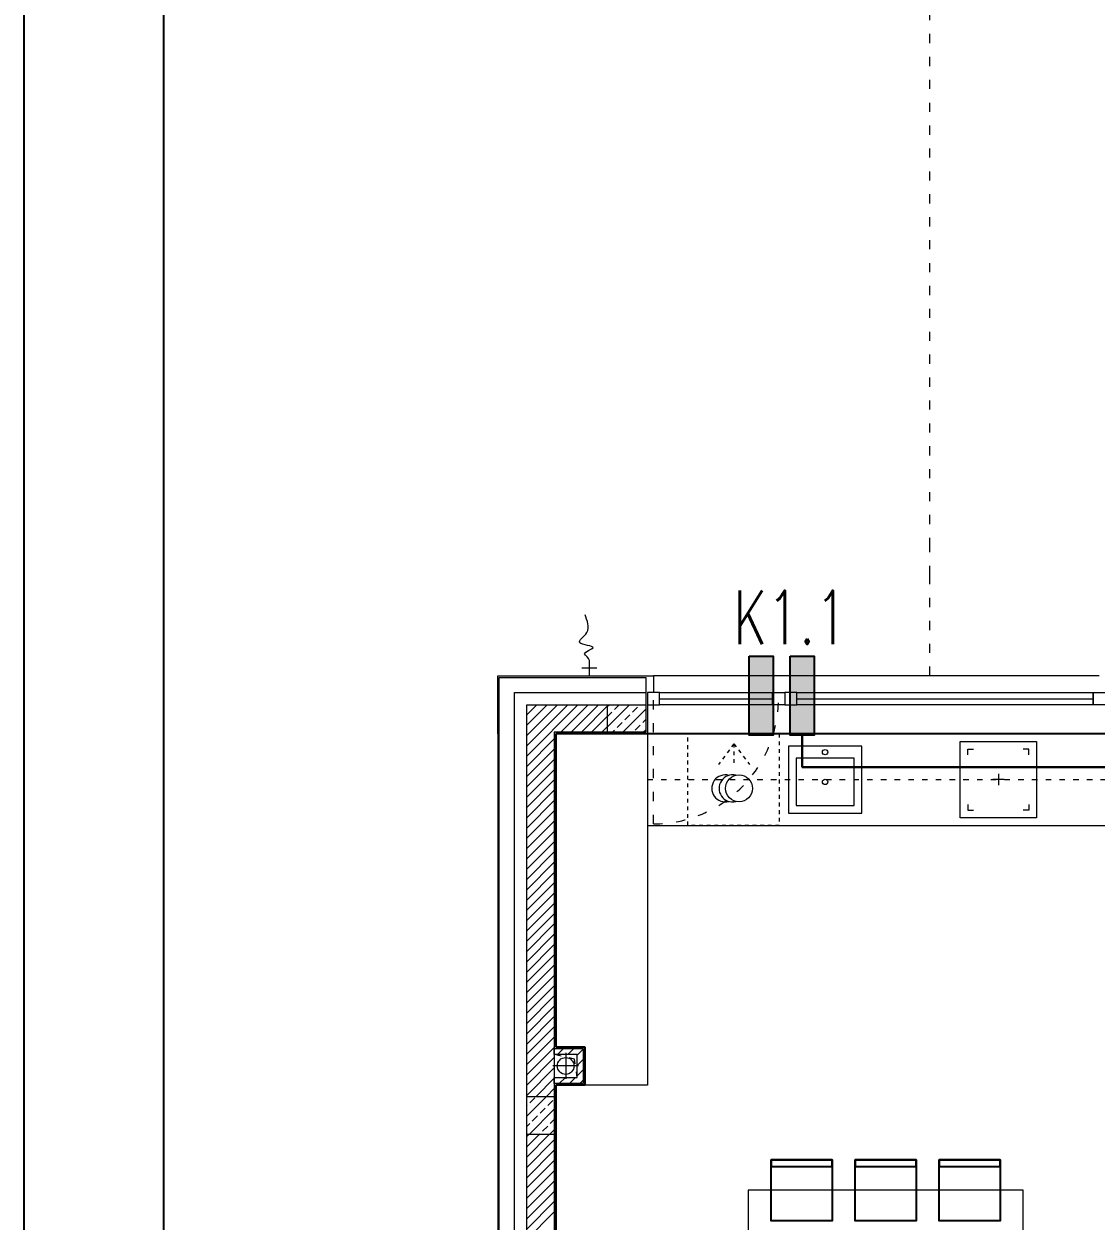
# Model space of a CAD drawing. Header units: millimetres. Extents: x 1780 to 154263, y -7240 to 17216.
# Drawn here: x 141207 to 141909, y 3492 to 4276 of the extents above; entities that cross this region are included whole.
import ezdxf

# ---------------------------------------------------------------- set-up
doc = ezdxf.new("R2010")
doc.units = ezdxf.units.MM
doc.linetypes.add('0.5_0.5', pattern=[1, 0.5, -0.5])
doc.linetypes.add('ACAD_ISO03W100', pattern=[30, 12, -18])
for name, color, linetype, lineweight in [('2d_SX_aranżacja drukowana', 200, 'Continuous', 5), ('2d_SX_aranżacja niedrukowana', 191, 'Continuous', 5), ('2d_SX_gruba przekroje', 90, 'Continuous', 20), ('2d_SX_instalacje szkic - kanalizacja sanitarna', 44, 'Continuous', 5), ('2d_SX_instalacje szkic - woda', 140, 'Continuous', 5), ('2d_SX_przebicia', 96, 'Continuous', 13), ('2d_SX_stolarka okienna', 5, 'Continuous', 5), ('2d_SX_szraf', 251, 'Continuous', 0), ('2d_SX_warstwy', 181, 'Continuous', 9), ('2d_SX_widok', 10, 'Continuous', 9)]:
    doc.layers.add(name, color=color, linetype=linetype, lineweight=lineweight)
doc.layers.add('2d_SX_powierzchnia', color=251, linetype='Continuous', plot=False)
doc.layers.add('2d_SX_rewizja 18 września', color=210, linetype='Continuous')
doc.layers.add('60 instalacje elektryka', color=10, linetype='Continuous')
doc.styles.add('OPIS', font='simplex.shx', dxfattribs={"width": 0.7, "height": 4})
doc.linetypes.add('ZIGZAG', pattern='A,0.00254,-5.08,[131,ltypeshp.shx,S=5.08,R=0,X=-5.08,Y=0],-10.16,[131,ltypeshp.shx,S=5.08,R=180,X=5.08,Y=0],-5.08', length=20.32254)

# ---------------------------------------------------------------- blocks, each defined once
blk = doc.blocks.new('PDKLD B2')
at = {"color": 8}
for points in [[(107171.01, -12916.04), (107171.01, -12956.04), (107131.01, -12956.04), (107131.01, -12916.04)], [(107131.01, -12916.04), (107131.01, -12920.48), (107171.01, -12920.48), (107171.01, -12916.04), (107171.01, -12916.04)], [(107226.01, -12916.04), (107226.01, -12956.04), (107186.01, -12956.04), (107186.01, -12916.04)], [(107186.01, -12916.04), (107186.01, -12920.48), (107226.01, -12920.48), (107226.01, -12916.04), (107226.01, -12916.04)], [(107281.01, -12916.04), (107281.01, -12956.04), (107241.01, -12956.04), (107241.01, -12916.04)], [(107241.01, -12916.04), (107241.01, -12920.48), (107281.01, -12920.48), (107281.01, -12916.04), (107281.01, -12916.04)]]:
    blk.add_lwpolyline(points, close=True, dxfattribs=at)
at = {"layer": '2d_SX_aranżacja drukowana', "color": 8}
for p, q in [((106989.88, -12842.1), (106989.88, -12637.1)), ((106989.88, -12637.1), (106989.88, -12637.1)), ((106989.88, -12637.1), (107049.88, -12637.1)), ((107409.88, -12637.1), (106989.88, -12637.1)), ((106989.88, -12637.1), (106989.88, -12697.1)), ((107409.88, -12637.1), (106989.88, -12637.1)), ((106989.88, -12637.1), (106989.88, -12697.1)), ((107049.88, -12637.1), (107049.88, -12867.1)), ((107190.31, -12645.1), (107142.31, -12645.1)), ((107142.31, -12645.1), (107142.31, -12689.1)), ((107190.31, -12689.1), (107190.31, -12645.1)), ((107254.89, -12642.1), (107304.89, -12642.1)), ((107254.89, -12692.1), (107254.89, -12642.1)), ((107304.89, -12642.1), (107304.89, -12692.1)), ((107185.31, -12653.1), (107147.31, -12653.1)), ((107147.31, -12653.1), (107147.31, -12684.1)), ((107185.31, -12684.1), (107185.31, -12653.1)), ((107259.89, -12650.81), (107259.89, -12647.1)), ((107259.89, -12647.1), (107263.6, -12647.1)), ((107299.89, -12647.1), (107296.17, -12647.1)), ((107299.89, -12650.81), (107299.89, -12647.1)), ((107279.89, -12667.1), (107276.17, -12667.1)), ((107279.89, -12663.38), (107279.89, -12667.1)), ((107283.6, -12667.1), (107279.89, -12667.1)), ((107279.89, -12667.1), (107279.89, -12670.81)), ((107147.31, -12684.1), (107185.31, -12684.1)), ((107259.89, -12683.38), (107259.89, -12687.1)), ((107299.89, -12683.38), (107299.89, -12687.1)), ((107142.31, -12689.1), (107190.31, -12689.1)), ((107304.89, -12692.1), (107254.89, -12692.1)), ((107259.89, -12687.1), (107263.6, -12687.1)), ((107299.89, -12687.1), (107296.17, -12687.1)), ((107049.88, -12697.1), (107409.88, -12697.1)), ((107049.88, -12697.1), (107409.88, -12697.1)), ((107049.88, -12867.1), (106989.88, -12867.1))]:
    blk.add_line(p, q, dxfattribs=at)
at = {"layer": '2d_SX_aranżacja drukowana', "color": 8, "linetype": '0.5_0.5', "ltscale": 5}
for p, q in [((107076.31, -12637.1), (107136.31, -12637.1)), ((107076.31, -12697.1), (107076.31, -12637.1)), ((107136.31, -12637.1), (107136.31, -12697.1)), ((107106.61, -12643.65), (107096.44, -12657.17)), ((107106.61, -12643.65), (107106.61, -12658.55)), ((107106.61, -12643.65), (107116.79, -12657.17)), ((107136.31, -12697.1), (107076.31, -12697.1))]:
    blk.add_line(p, q, dxfattribs=at)
at = {"layer": '2d_SX_aranżacja drukowana', "color": 8, "linetype": 'ACAD_ISO03W100', "ltscale": 0.3}
blk.add_line((107049.88, -12667.1), (107349.88, -12667.1), dxfattribs=at)
at = {"layer": '2d_SX_aranżacja drukowana', "color": 8}
for centre, radius in [((107166.31, -12649.1), 1.75), ((107109.93, -12672.83), 8.84), ((107166.31, -12668.6), 1.75)]:
    blk.add_circle(centre, radius, dxfattribs=at)
for centre, start, end in [((107100.93, -12672.83), 74.45458, 285.54542), ((107105.67, -12672.83), 76.04438, 283.95562)]:
    blk.add_arc(centre, 8.84, start, end, dxfattribs=at)
at = {"layer": '2d_SX_aranżacja niedrukowana', "color": 8}
for p, q in [((107296.01, -12936.04), (107116.01, -12936.04)), ((107116.01, -12936.04), (107116.01, -13016.04)), ((107296.01, -13016.04), (107296.01, -12936.04))]:
    blk.add_line(p, q, dxfattribs=at)
at = {"layer": '2d_SX_gruba przekroje', "color": 8}
for p, q in [((106951.88, -12637.1), (106951.88, -12599.1)), ((106951.88, -12599.1), (107049.88, -12599.1)), ((107049.88, -12599.1), (107053.88, -12599.1)), ((107053.88, -12599.1), (107053.88, -12610.1)), ((107053.88, -12610.1), (107049.88, -12610.1)), ((107049.88, -12610.1), (107049.88, -12637.1)), ((106951.88, -12637.1), (106951.88, -13445.1)), ((106989.88, -12842.1), (106989.88, -12637.1)), ((107049.88, -12637.1), (106989.88, -12637.1)), ((107008.88, -12842.1), (106989.88, -12842.1)), ((107008.88, -12842.1), (106989.88, -12842.1)), ((107008.88, -12867.1), (107008.88, -12842.1)), ((107008.88, -12861.1), (107008.88, -12842.1)), ((107008.88, -12867.1), (106989.88, -12867.1)), ((106989.88, -13407.1), (106989.88, -12867.1))]:
    blk.add_line(p, q, dxfattribs=at)
at = {"layer": '2d_SX_instalacje szkic - kanalizacja sanitarna', "color": 8}
for p, q in [((106996.38, -12846.1), (106996.38, -12863.1)), ((107004.88, -12854.6), (106987.88, -12854.6))]:
    blk.add_line(p, q, dxfattribs=at)
blk.add_circle((106996.38, -12854.6), 5.5, dxfattribs=at)
at = {"layer": '2d_SX_instalacje szkic - woda', "color": 8}
for p, q in [((107011.88, -12599.1), (107011.88, -12589.1)), ((107016.88, -12594.1), (107006.88, -12594.1))]:
    blk.add_line(p, q, dxfattribs=at)
at = {"layer": '2d_SX_instalacje szkic - woda', "color": 8, "start_tangent": (0.020138, 0.999797), "end_tangent": (-0.22984, 0.973228)}
blk.add_spline([(107011.88, -12589.1), (107008.81, -12584.71), (107014.32, -12580.72), (107005.64, -12577.42), (107010.19, -12570.81), (107009.22, -12559.12)], degree=3, dxfattribs=at)
at = {"layer": '2d_SX_powierzchnia', "color": 8}
for p, q in [((107409.88, -12637.1), (106989.88, -12637.1)), ((106989.88, -12637.1), (106989.88, -12842.1)), ((106989.88, -12842.1), (107008.88, -12842.1)), ((107008.88, -12842.1), (107008.88, -12867.1)), ((107008.88, -12867.1), (106989.88, -12867.1)), ((106989.88, -12867.1), (106989.88, -13407.1))]:
    blk.add_line(p, q, dxfattribs=at)
at = {"layer": '2d_SX_przebicia', "color": 8, "linetype": 'ACAD_ISO03W100', "ltscale": 0.3}
for p, q in [((107002.21, -12850.08), (106988.88, -12847.1)), ((107003.88, -12847.1), (106988.88, -12847.1)), ((106988.88, -12847.1), (106988.88, -12862.1)), ((107003.88, -12862.1), (107003.88, -12847.1)), ((107003.88, -12862.1), (107002.21, -12850.08)), ((106988.88, -12862.1), (107003.88, -12862.1))]:
    blk.add_line(p, q, dxfattribs=at)
at = {"layer": '2d_SX_stolarka okienna', "color": 8}
for p, q in [((107057.88, -12610.1), (107049.88, -12610.1)), ((107049.88, -12610.1), (107049.88, -12618.1)), ((107057.88, -12618.1), (107057.88, -12610.1)), ((107057.88, -12618.1), (107057.88, -12610.1)), ((107057.88, -12610.1), (107131.88, -12610.1)), ((107057.88, -12614.1), (107131.88, -12614.1)), ((107131.88, -12618.1), (107131.88, -12610.1)), ((107131.88, -12610.1), (107139.88, -12610.1)), ((107131.88, -12610.1), (107131.88, -12618.1)), ((107139.88, -12610.1), (107139.88, -12618.1)), ((107147.88, -12610.1), (107139.88, -12610.1)), ((107139.88, -12610.1), (107139.88, -12618.1)), ((107147.88, -12618.1), (107147.88, -12610.1)), ((107147.88, -12618.1), (107147.88, -12610.1)), ((107147.88, -12610.1), (107341.88, -12610.1)), ((107147.88, -12614.1), (107341.88, -12614.1)), ((107341.88, -12618.1), (107341.88, -12610.1)), ((107341.88, -12610.1), (107349.88, -12610.1)), ((107341.88, -12610.1), (107341.88, -12618.1)), ((107049.88, -12618.1), (107057.88, -12618.1)), ((107049.88, -12618.1), (107049.88, -12618.1)), ((107131.88, -12618.1), (107057.88, -12618.1)), ((107139.88, -12618.1), (107131.88, -12618.1)), ((107139.88, -12618.1), (107139.88, -12618.1)), ((107139.88, -12618.1), (107147.88, -12618.1)), ((107139.88, -12618.1), (107139.88, -12618.1)), ((107341.88, -12618.1), (107147.88, -12618.1)), ((107349.88, -12618.1), (107341.88, -12618.1))]:
    blk.add_line(p, q, dxfattribs=at)
at = {"layer": '2d_SX_stolarka okienna', "color": 8, "linetype": 'ACAD_ISO03W100', "ltscale": 0.5}
blk.add_line((107053.88, -12696.1), (107053.88, -12614.1), dxfattribs=at)
blk.add_arc((107053.71, -12614.03), 82.07, 270.1168, 359.95145, dxfattribs=at)
at = {"layer": '2d_SX_szraf', "color": 8, "linetype": 'ZIGZAG'}
for p, q in [((106962.88, -13434.1), (106962.88, -12610.1)), ((106962.88, -12610.1), (107048.88, -12610.1))]:
    blk.add_line(p, q, dxfattribs=at)
at = {"layer": '2d_SX_szraf', "color": 8, "linetype": 'Continuous'}
for p, q in [((106970.88, -12624.7), (106977.48, -12618.1)), ((106970.88, -12631.44), (106984.22, -12618.1)), ((106970.88, -12638.17), (106990.95, -12618.1)), ((106970.88, -12644.91), (106997.69, -12618.1)), ((106970.88, -12651.64), (107004.42, -12618.1)), ((106993.16, -12636.1), (107011.16, -12618.1)), ((106999.89, -12636.1), (107017.89, -12618.1)), ((107006.63, -12636.1), (107023.88, -12618.85)), ((107023.88, -12619.01), (107024.79, -12618.1)), ((107023.88, -12632.48), (107038.26, -12618.1)), ((107028.38, -12621.24), (107031.52, -12618.1)), ((107033.73, -12636.1), (107048.88, -12620.95)), ((107040.16, -12622.93), (107043.53, -12619.56)), ((107013.36, -12636.1), (107023.88, -12625.58)), ((107023.88, -12625.74), (107026.69, -12622.93)), ((107030.06, -12633.03), (107033.43, -12629.66)), ((107035.11, -12627.98), (107038.48, -12624.61)), ((107046.9, -12629.66), (107048.88, -12627.68)), ((107020.1, -12636.1), (107023.88, -12632.32)), ((107026.99, -12636.1), (107028.38, -12634.71)), ((107041.85, -12634.71), (107045.22, -12631.34)), ((107047.2, -12636.1), (107048.88, -12634.42)), ((106970.88, -12658.38), (106988.88, -12640.38)), ((106970.88, -12665.11), (106988.88, -12647.11)), ((106970.88, -12671.85), (106988.88, -12653.85)), ((106970.88, -12678.58), (106988.88, -12660.58)), ((106970.88, -12685.32), (106988.88, -12667.32)), ((106970.88, -12692.05), (106988.88, -12674.05)), ((106970.88, -12698.79), (106988.88, -12680.79)), ((106970.88, -12705.52), (106988.88, -12687.52)), ((106970.88, -12712.26), (106988.88, -12694.26)), ((106970.88, -12718.99), (106988.88, -12700.99)), ((106970.88, -12725.73), (106988.88, -12707.73)), ((106970.88, -12732.46), (106988.88, -12714.46)), ((106970.88, -12739.2), (106988.88, -12721.2)), ((106970.88, -12745.93), (106988.88, -12727.93)), ((106970.88, -12752.67), (106988.88, -12734.67)), ((106970.88, -12759.41), (106988.88, -12741.41)), ((106970.88, -12766.14), (106988.88, -12748.14)), ((106970.88, -12772.88), (106988.88, -12754.88)), ((106970.88, -12779.61), (106988.88, -12761.61)), ((106970.88, -12786.35), (106988.88, -12768.35)), ((106970.88, -12793.08), (106988.88, -12775.08)), ((106970.88, -12799.82), (106988.88, -12781.82)), ((106970.88, -12806.55), (106988.88, -12788.55)), ((106970.88, -12813.29), (106988.88, -12795.29)), ((106970.88, -12820.02), (106988.88, -12802.02)), ((106970.88, -12826.76), (106988.88, -12808.76)), ((106970.88, -12833.49), (106988.88, -12815.49)), ((106970.88, -12840.23), (106988.88, -12822.23)), ((106970.88, -12846.96), (106988.88, -12828.96)), ((106970.88, -12853.7), (106988.88, -12835.7)), ((106970.88, -12860.43), (106988.88, -12842.43)), ((106970.88, -12867.17), (106988.88, -12849.17)), ((106990.95, -12847.1), (106994.95, -12843.1)), ((106997.68, -12847.1), (107001.68, -12843.1)), ((107003.88, -12847.64), (107007.88, -12843.64)), ((106970.88, -12873.9), (106988.88, -12855.9)), ((107003.88, -12854.37), (107007.88, -12850.37)), ((107003.88, -12861.11), (107007.88, -12857.11)), ((106976.99, -12874.53), (106988.88, -12862.64)), ((106988.88, -12862.64), (106989.42, -12862.1)), ((106992.15, -12866.1), (106996.15, -12862.1)), ((106998.89, -12866.1), (107002.89, -12862.1)), ((107005.62, -12866.1), (107007.88, -12863.84)), ((106983.72, -12874.53), (106988.88, -12869.37)), ((106970.88, -12887.53), (106983.88, -12874.53)), ((106970.88, -12880.8), (106971.13, -12880.55)), ((106972.81, -12878.86), (106976.18, -12875.5)), ((106984.6, -12880.55), (106987.97, -12877.18)), ((106972.35, -12899.53), (106988.88, -12883)), ((106974.5, -12890.65), (106977.86, -12887.28)), ((106979.55, -12885.6), (106982.91, -12882.23)), ((106970.88, -12894.27), (106972.81, -12892.33)), ((106981.23, -12897.39), (106984.6, -12894.02)), ((106985.82, -12899.53), (106988.88, -12896.47)), ((106986.28, -12892.33), (106988.88, -12889.74)), ((106970.88, -12900.84), (106972.19, -12899.53)), ((106970.88, -12907.58), (106978.93, -12899.53)), ((106970.88, -12914.31), (106985.66, -12899.53)), ((106970.88, -12921.05), (106988.88, -12903.05)), ((106979.09, -12899.53), (106979.55, -12899.07)), ((106970.88, -12927.79), (106988.88, -12909.79)), ((106970.88, -12934.52), (106988.88, -12916.52)), ((106970.88, -12941.26), (106988.88, -12923.26)), ((106970.88, -12947.99), (106988.88, -12929.99)), ((106970.88, -12954.73), (106988.88, -12936.73)), ((106970.88, -12961.46), (106988.88, -12943.46)), ((106970.88, -12968.2), (106988.88, -12950.2))]:
    blk.add_line(p, q, dxfattribs=at)
at = {"layer": '2d_SX_warstwy', "color": 8}
for p, q in [((106952.88, -13444.1), (106952.88, -12600.1)), ((106952.88, -12600.1), (107048.88, -12600.1)), ((107048.88, -12600.1), (107048.88, -12618.1)), ((106970.88, -13426.1), (106970.88, -12618.1)), ((106970.88, -12618.1), (107048.88, -12618.1)), ((107023.88, -12618.1), (107048.88, -12618.1)), ((107023.88, -12636.1), (107023.88, -12618.1)), ((107048.88, -12618.1), (107048.88, -12636.1)), ((107048.88, -12618.1), (107048.88, -12636.1)), ((107048.88, -12636.1), (106988.88, -12636.1)), ((106988.88, -12636.1), (106988.88, -13408.1)), ((107048.88, -12636.1), (107023.88, -12636.1)), ((106988.88, -12847.1), (106988.88, -12843.1)), ((106988.88, -12843.1), (107007.88, -12843.1)), ((107003.88, -12847.1), (106988.88, -12847.1)), ((107003.88, -12862.1), (107003.88, -12847.1)), ((107007.88, -12843.1), (107007.88, -12866.1)), ((106988.88, -12866.1), (106988.88, -12862.1)), ((106988.88, -12862.1), (107003.88, -12862.1)), ((107003.88, -12866.1), (106988.88, -12866.1)), ((107007.88, -12866.1), (107003.88, -12866.1)), ((106970.88, -12874.53), (106988.88, -12874.53)), ((106970.88, -12899.53), (106970.88, -12874.53)), ((106988.88, -12874.53), (106988.88, -12899.53)), ((106988.88, -12899.53), (106970.88, -12899.53))]:
    blk.add_line(p, q, dxfattribs=at)
at = {"layer": '2d_SX_widok', "color": 8, "linetype": 'ACAD_ISO03W100', "ltscale": 0.5}
for p, q in [((107234.88, -12514.75), (107234.88, -11280.09)), ((107234.88, -12533.09), (107234.88, -12514.75)), ((107234.88, -12599.1), (107234.88, -12533.09))]:
    blk.add_line(p, q, dxfattribs=at)
at = {"layer": '2d_SX_widok', "color": 8, "ltscale": 0.5}
for p, q in [((107345.88, -12599.1), (107053.88, -12599.1)), ((107049.88, -12637.1), (107049.88, -12637.1)), ((107049.88, -12637.1), (107349.88, -12637.1))]:
    blk.add_line(p, q, dxfattribs=at)
blk = doc.blocks.new('kontaktron')
at = {"layer": '60 instalacje elektryka', "transparency": 33554687}
h = blk.add_hatch(color=256, dxfattribs=at)
h.dxf.hatch_style = 1
h.paths.add_polyline_path([(98382.7, -9882.7), (98405.3, -9882.7), (98405.3, -9956.7), (98382.7, -9956.7)])
h = blk.add_hatch(color=256, dxfattribs=at)
h.dxf.hatch_style = 1
h.paths.add_polyline_path([(98421.3, -9882.7), (98443.8, -9882.7), (98443.8, -9956.7), (98421.3, -9956.7)])
at = {"layer": '60 instalacje elektryka'}
for points in [[(98382.7, -9882.7), (98405.3, -9882.7), (98405.3, -9956.7), (98382.7, -9956.7)], [(98421.3, -9882.7), (98443.8, -9882.7), (98443.8, -9956.7), (98421.3, -9956.7)], [(98421.3, -9882.7), (98443.8, -9882.7), (98443.8, -9956.7), (98421.3, -9956.7)]]:
    blk.add_lwpolyline(points, close=True, dxfattribs=at)

msp = doc.modelspace()

# ---------------------------------------------------------------- linework, layer by layer
at = {"layer": '60 instalacje elektryka'}
for points in [[(145411.15, 5410.65), (141206.53, 5410.65), (141206.53, 2437.38), (145411.15, 2437.38)], [(141298, 2487.38), (145359.97, 2487.38), (145359.97, 5360.65), (141298, 5360.65)]]:
    msp.add_lwpolyline(points, close=True, dxfattribs=at)
at = {"layer": '60 instalacje elektryka', "lineweight": 30}
msp.add_lwpolyline([(142105.78, 3788.77), (141716.48, 3788.77), (141716.48, 3809.66)], dxfattribs=at)

# ---------------------------------------------------------------- block references
at = {"layer": '2d_SX_rewizja 18 września'}
msp.add_blockref('PDKLD B2', (34565.1, 16447.69), dxfattribs=at)
at = {"layer": '2d_SX_rewizja 18 września', "xscale": 0.7, "yscale": 0.7, "zscale": 0.7}
msp.add_blockref('kontaktron', (72813.69, 10779.32), dxfattribs=at)

# ---------------------------------------------------------------- texts
at = {"layer": '60 instalacje elektryka', "lineweight": 30, "insert": (141671.4, 3904.42), "char_height": 35, "width": 77.1429, "attachment_point": 1, "style": 'OPIS'}
msp.add_mtext('\\pxql;K1.1', dxfattribs=at)

doc.saveas('drawing.dxf')
